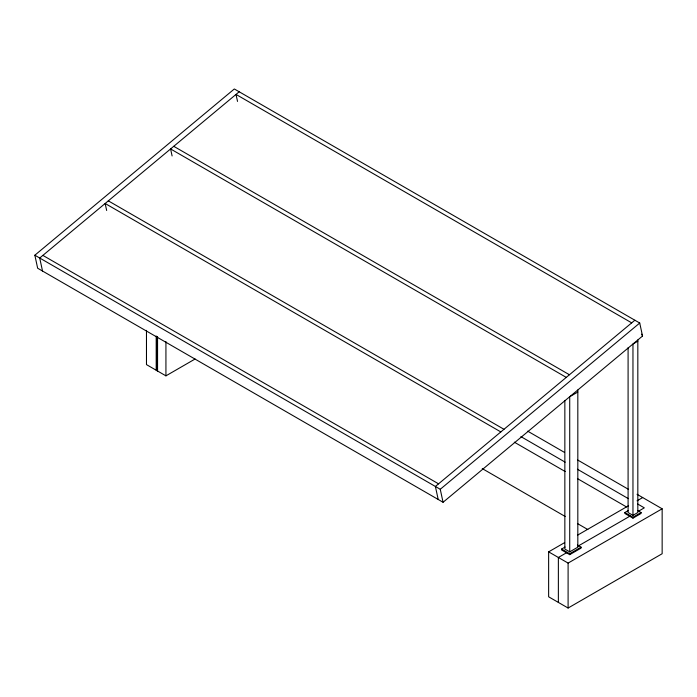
<?xml version="1.0" encoding="UTF-8"?>
<svg xmlns="http://www.w3.org/2000/svg" width="697" height="697" viewBox="0 0 697 697"><rect width="100%" height="100%" fill="white"/><g stroke="black" fill="none" stroke-linecap="round" stroke-linejoin="round"><path stroke-width="1.05" d="M34.85 255.215L234.323 88.972L639.724 323.025L642.538 336.032L443.065 502.276L37.655 268.223L34.85 255.215L440.26 489.277L443.065 502.276M239.184 91.777L39.712 258.029L42.526 271.028M634.862 320.219L435.39 486.471L438.204 499.47M440.26 489.277L639.724 323.025M146.475 330.369L146.475 364.609L165.93 375.849L195.09 359.007M637.825 341.199L632.963 344.013L632.963 515.344L628.093 512.53L628.093 347.707M577.822 392.036L569.719 396.724L569.719 551.858L564.849 549.044L564.849 400.418M637.032 494.286L662.15 508.793L662.15 553.732L568.099 608.028L548.635 596.798L548.635 551.858L564.622 542.623M577.796 535.026L628.581 505.7M637.049 500.812L642.686 497.553M577.464 545.098L581.071 547.171L581.071 548.112L569.719 554.664L561.608 549.985L561.608 549.044L565.101 547.032M637.467 510.457L641.066 512.53L641.066 513.471L632.963 518.15L624.852 513.471L624.852 512.53L628.459 510.457M566.774 552.616L558.367 557.478L558.367 602.417M577.987 546.143L630.297 515.946M638.705 511.093L644.316 507.852L637.72 504.044M569.719 551.858L577.822 547.171L577.822 389.963M632.963 515.344L637.825 512.53L637.825 339.953M561.608 549.044L569.719 553.732L581.071 547.171M624.852 512.53L632.963 517.218L641.066 512.53M548.635 551.858L568.099 563.089L662.15 508.793M631.691 322.859L236.013 94.417L237.529 101.422M173.753 146.309L569.432 374.751M566.269 377.391L170.591 148.949L172.098 155.954M527.69 431.164L564.457 452.388M577.647 460.003L628.555 489.39M520.894 436.601L565.171 462.163M577.421 469.238L628.293 498.608M108.314 200.849L503.992 429.291M500.829 431.931L105.151 203.489L106.667 210.485M514.299 442.159L565.206 471.547M577.456 478.621L626.472 506.919M482.254 468.593L565.206 516.486M577.456 523.56L587.824 529.546M42.883 255.39L438.561 483.831M641.632 334.168L642.538 336.032M632.963 517.218L632.963 518.15M569.719 553.732L569.719 554.664M568.099 563.089L568.099 608.028M165.93 341.608L165.93 375.849M157.557 336.764L157.557 371.004M157.017 336.459L157.017 370.699M156.206 335.989L156.206 370.229"/></g></svg>
